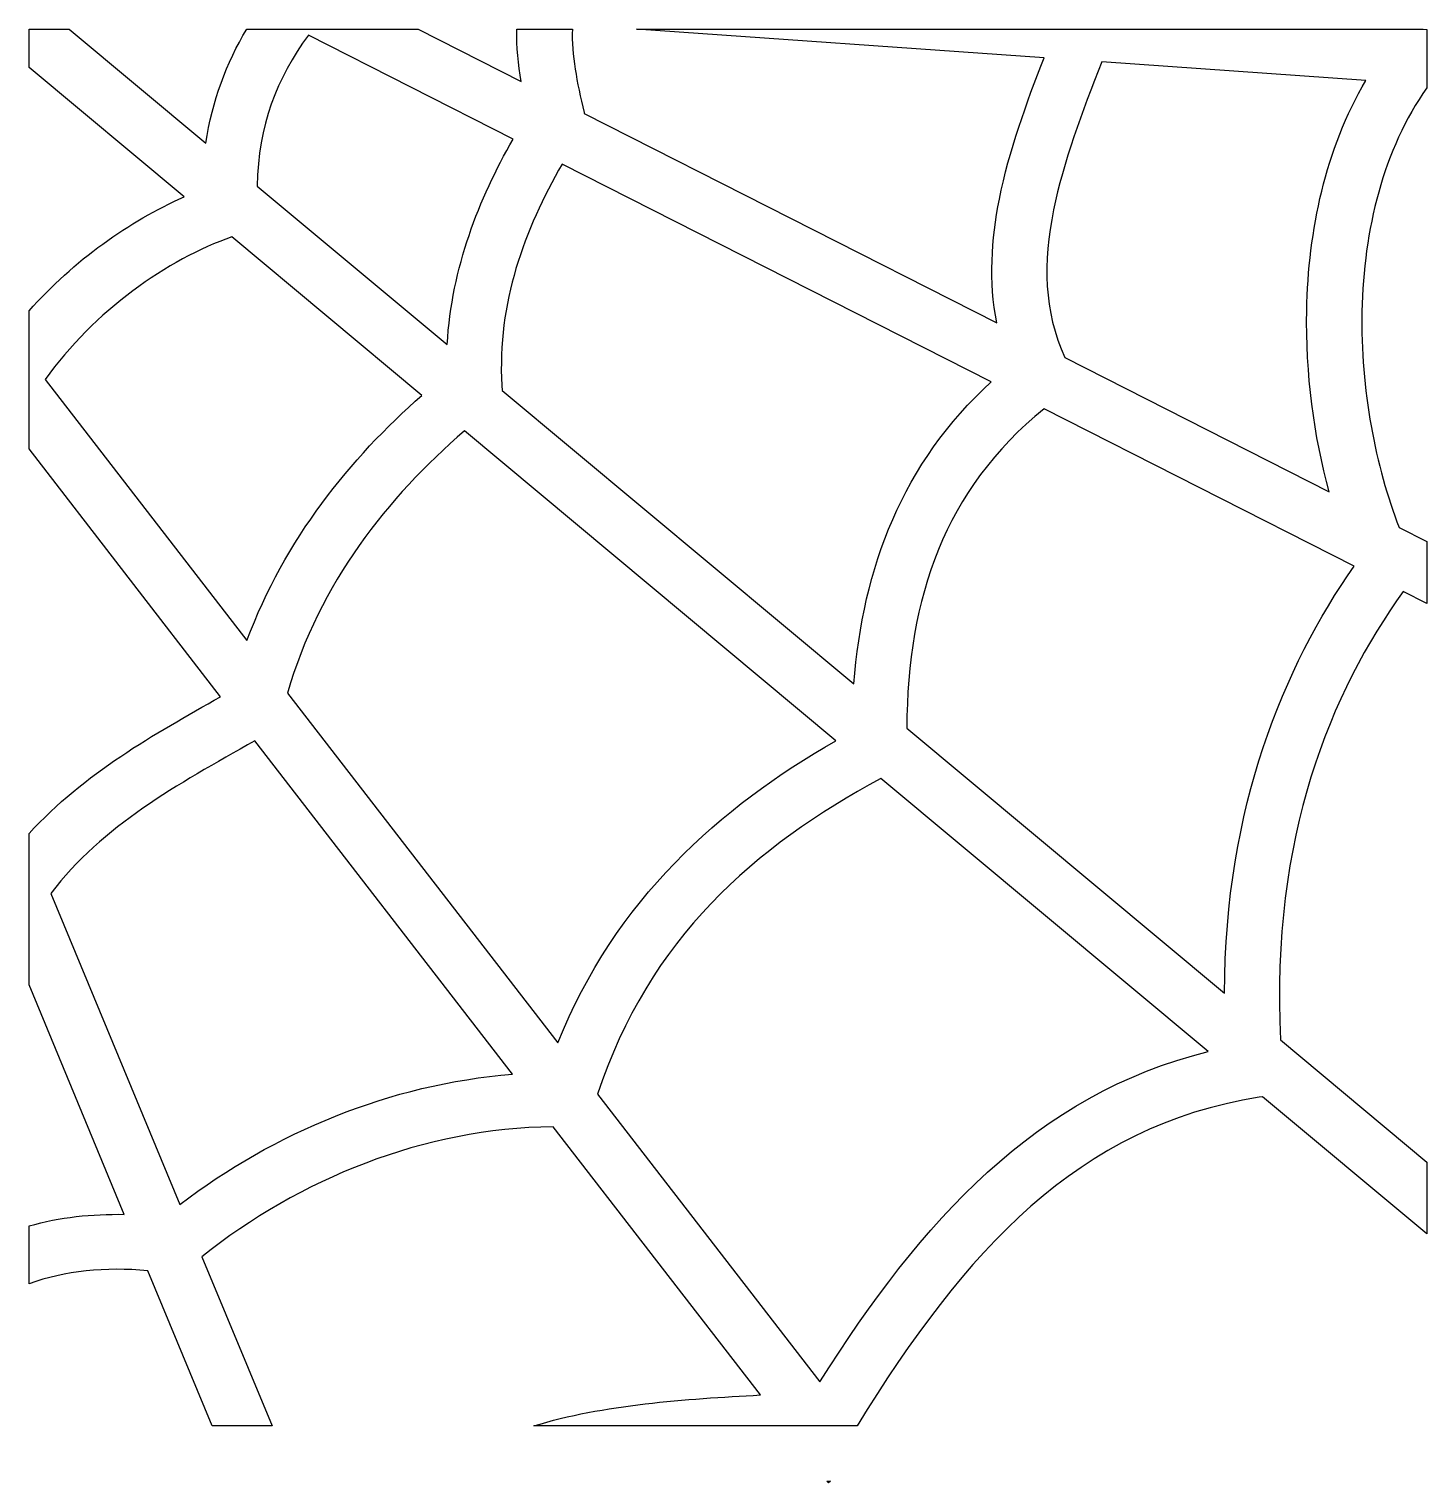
# Model space of a CAD drawing. Header units: centimetres. Extents: x -10 to 9.9, y -10.8 to 10.
import ezdxf

# ---------------------------------------------------------------- set-up
doc = ezdxf.new("R2010")
doc.units = ezdxf.units.CM
doc.header["$MEASUREMENT"] = 0
doc.layers.add('Layer 1', color=7, linetype='Continuous')

msp = doc.modelspace()

# ---------------------------------------------------------------- linework, layer by layer
at = {"layer": 'Layer 1'}
for points, knots in [([(-10.03994, 9.97399), (-10.03994, 9.97399), (-10.03994, 9.42328), (-10.03994, 9.42328), (-10.03994, 9.42328), (-10.03994, 9.42328), (-7.82739, 7.57708), (-7.82739, 7.57708), (-7.82739, 7.57708), (-8.61129, 7.23156), (-9.39992, 6.67308), (-10.03994, 5.9483), (-10.03994, 5.9483), (-10.03994, 5.9483), (-10.03994, 3.9783), (-10.03994, 3.9783), (-10.03994, 3.9783), (-10.03994, 3.9783), (-7.3056, 0.44015), (-7.3056, 0.44015), (-7.3056, 0.44015), (-8.25489, -0.0937), (-9.24836, -0.64905), (-10.03994, -1.51278), (-10.03994, -1.51278), (-10.03994, -1.51278), (-10.03994, -3.67654), (-10.03994, -3.67654), (-10.03994, -3.67654), (-10.03994, -3.67654), (-8.68002, -6.95244), (-8.68002, -6.95244), (-8.68002, -6.95244), (-9.14218, -6.94358), (-9.60013, -6.99157), (-10.03994, -7.11715), (-10.03994, -7.11715), (-10.03994, -7.11715), (-10.03994, -7.94474), (-10.03994, -7.94474), (-10.03994, -7.94474), (-9.52465, -7.75414), (-8.9515, -7.70354), (-8.34529, -7.75625), (-8.34529, -7.75625), (-8.34529, -7.75625), (-7.42422, -9.97407), (-7.42422, -9.97407), (-7.42422, -9.97407), (-7.42422, -9.97407), (-6.57032, -9.97407), (-6.57032, -9.97407), (-6.57032, -9.97407), (-6.57032, -9.97407), (-7.57442, -7.55869), (-7.57442, -7.55869), (-7.57442, -7.55869), (-6.17453, -6.44402), (-4.40449, -5.72017), (-2.5577, -5.70203), (-2.5577, -5.70203), (-2.5577, -5.70203), (0.4019, -9.5313), (0.4019, -9.5313), (0.4019, -9.5313), (-0.66335, -9.58831), (-1.84211, -9.66523), (-2.83449, -9.97406), (-2.83449, -9.97406), (-2.83449, -9.97406), (1.7829, -9.97407), (1.7829, -9.97407), (1.7829, -9.97407), (3.32439, -7.46398), (4.94887, -5.68264), (7.52306, -5.28035), (7.52306, -5.28035), (7.52306, -5.28035), (7.57181, -5.27234), (7.57181, -5.27234), (7.57181, -5.27234), (7.57181, -5.27234), (9.92006, -7.23189), (9.92006, -7.23189), (9.92006, -7.23189), (9.92006, -7.23189), (9.92006, -6.20666), (9.92006, -6.20666), (9.92006, -6.20666), (9.92006, -6.20666), (7.83009, -4.46196), (7.83009, -4.46196), (7.83009, -4.46196), (7.68208, -1.55431), (8.55243, 0.50817), (9.58272, 1.94491), (9.58272, 1.94491), (9.58272, 1.94491), (9.92006, 1.77358), (9.92006, 1.77358), (9.92006, 1.77358), (9.92006, 1.77358), (9.92006, 2.65658), (9.92006, 2.65658), (9.92006, 2.65658), (9.92006, 2.65658), (9.52343, 2.85814), (9.52343, 2.85814), (9.52343, 2.85814), (9.18714, 3.71744), (8.97048, 4.83228), (8.99237, 5.94171), (8.99237, 5.94171), (9.01535, 7.10715), (9.2983, 8.25715), (9.92007, 9.1372), (9.92007, 9.1372), (9.92007, 9.1372), (9.92006, 9.97019), (9.92006, 9.97019), (9.92006, 9.97019), (9.92006, 9.97019), (9.86862, 9.97411), (9.86862, 9.97411), (9.86862, 9.97411), (9.86862, 9.97411), (-1.36776, 9.97412), (-1.36776, 9.97412), (-1.36776, 9.97412), (-1.36776, 9.97412), (4.45268, 9.56433), (4.45268, 9.56433), (4.45268, 9.56433), (4.20077, 8.91452), (3.95341, 8.23878), (3.81493, 7.54558), (3.81493, 7.54558), (3.69922, 6.9667), (3.66481, 6.36918), (3.77664, 5.77845), (3.77664, 5.77845), (3.77664, 5.77845), (-2.11236, 8.76832), (-2.11236, 8.76832), (-2.11236, 8.76832), (-2.11236, 8.76832), (-2.11497, 8.78152), (-2.11497, 8.78152), (-2.11497, 8.78152), (-2.21596, 9.21602), (-2.29882, 9.60772), (-2.28238, 9.97403), (-2.28238, 9.97403), (-2.28238, 9.97403), (-3.07303, 9.97403), (-3.07303, 9.97403), (-3.07303, 9.97403), (-3.08176, 9.71752), (-3.05545, 9.46768), (-3.0137, 9.2269), (-3.0137, 9.2269), (-3.0137, 9.2269), (-4.48427, 9.97412), (-4.48427, 9.97412), (-4.48427, 9.97412), (-4.48427, 9.97412), (-6.93267, 9.97412), (-6.93267, 9.97412), (-6.93267, 9.97412), (-7.22, 9.48864), (-7.42569, 8.94863), (-7.51518, 8.34394), (-7.51518, 8.34394), (-7.51518, 8.34394), (-9.46797, 9.97399), (-9.46797, 9.97399), (-9.46797, 9.97399), (-9.46797, 9.97399), (-10.03998, 9.97399), (-10.03998, 9.97399), (-10.03998, 9.97399), (-10.03998, 9.97399), (-10.03994, 9.97399), (-10.03994, 9.97399)], [0, 0, 0, 0, 0.0212766, 0.0212766, 0.0212766, 0.0212766, 0.04255319, 0.04255319, 0.04255319, 0.04255319, 0.06382979, 0.06382979, 0.06382979, 0.06382979, 0.08510638, 0.08510638, 0.08510638, 0.08510638, 0.10638298, 0.10638298, 0.10638298, 0.10638298, 0.12765957, 0.12765957, 0.12765957, 0.12765957, 0.14893617, 0.14893617, 0.14893617, 0.14893617, 0.17021277, 0.17021277, 0.17021277, 0.17021277, 0.19148936, 0.19148936, 0.19148936, 0.19148936, 0.21276596, 0.21276596, 0.21276596, 0.21276596, 0.23404255, 0.23404255, 0.23404255, 0.23404255, 0.25531915, 0.25531915, 0.25531915, 0.25531915, 0.27659574, 0.27659574, 0.27659574, 0.27659574, 0.29787234, 0.29787234, 0.29787234, 0.29787234, 0.31914894, 0.31914894, 0.31914894, 0.31914894, 0.34042553, 0.34042553, 0.34042553, 0.34042553, 0.36170213, 0.36170213, 0.36170213, 0.36170213, 0.38297872, 0.38297872, 0.38297872, 0.38297872, 0.40425532, 0.40425532, 0.40425532, 0.40425532, 0.42553191, 0.42553191, 0.42553191, 0.42553191, 0.44680851, 0.44680851, 0.44680851, 0.44680851, 0.46808511, 0.46808511, 0.46808511, 0.46808511, 0.4893617, 0.4893617, 0.4893617, 0.4893617, 0.5106383, 0.5106383, 0.5106383, 0.5106383, 0.53191489, 0.53191489, 0.53191489, 0.53191489, 0.55319149, 0.55319149, 0.55319149, 0.55319149, 0.57446809, 0.57446809, 0.57446809, 0.57446809, 0.59574468, 0.59574468, 0.59574468, 0.59574468, 0.61702128, 0.61702128, 0.61702128, 0.61702128, 0.63829787, 0.63829787, 0.63829787, 0.63829787, 0.65957447, 0.65957447, 0.65957447, 0.65957447, 0.68085106, 0.68085106, 0.68085106, 0.68085106, 0.70212766, 0.70212766, 0.70212766, 0.70212766, 0.72340426, 0.72340426, 0.72340426, 0.72340426, 0.74468085, 0.74468085, 0.74468085, 0.74468085, 0.76595745, 0.76595745, 0.76595745, 0.76595745, 0.78723404, 0.78723404, 0.78723404, 0.78723404, 0.80851064, 0.80851064, 0.80851064, 0.80851064, 0.82978723, 0.82978723, 0.82978723, 0.82978723, 0.85106383, 0.85106383, 0.85106383, 0.85106383, 0.87234043, 0.87234043, 0.87234043, 0.87234043, 0.89361702, 0.89361702, 0.89361702, 0.89361702, 0.91489362, 0.91489362, 0.91489362, 0.91489362, 0.93617021, 0.93617021, 0.93617021, 0.93617021, 0.95744681, 0.95744681, 0.95744681, 0.95744681, 1, 1, 1, 1]), ([(-6.05241, 9.88712), (-6.05241, 9.88712), (-3.12975, 8.40196), (-3.12975, 8.40196), (-3.12975, 8.40196), (-3.61553, 7.54764), (-4.00541, 6.57187), (-4.06925, 5.46863), (-4.06925, 5.46863), (-4.06925, 5.46863), (-6.78246, 7.73259), (-6.78246, 7.73259), (-6.78246, 7.73259), (-6.77065, 8.5972), (-6.5012, 9.27358), (-6.05241, 9.88712)], [0, 0, 0, 0, 0.2, 0.2, 0.2, 0.2, 0.4, 0.4, 0.4, 0.4, 0.6, 0.6, 0.6, 0.6, 1, 1, 1, 1]), ([(5.27622, 9.50626), (5.27622, 9.50626), (9.04764, 9.24136), (9.04764, 9.24136), (9.04764, 9.24136), (8.47036, 8.26053), (8.22676, 7.09653), (8.20428, 5.95622), (8.20428, 5.95622), (8.18644, 5.05201), (8.30654, 4.16088), (8.52581, 3.3655), (8.52581, 3.3655), (8.52581, 3.3655), (4.75043, 5.28288), (4.75043, 5.28288), (4.75043, 5.28288), (4.44598, 5.94635), (4.43851, 6.64145), (4.58834, 7.39128), (4.58834, 7.39128), (4.72496, 8.07465), (4.99737, 8.78982), (5.27623, 9.50626), (5.27623, 9.50626), (5.27623, 9.50626), (5.27622, 9.50626), (5.27622, 9.50626)], [0, 0, 0, 0, 0.125, 0.125, 0.125, 0.125, 0.25, 0.25, 0.25, 0.25, 0.375, 0.375, 0.375, 0.375, 0.5, 0.5, 0.5, 0.5, 0.625, 0.625, 0.625, 0.625, 0.75, 0.75, 0.75, 0.75, 1, 1, 1, 1]), ([(-2.42866, 8.04607), (-2.42866, 8.04607), (3.69759, 4.93492), (3.69759, 4.93492), (3.69759, 4.93492), (2.43584, 3.7812), (1.86345, 2.28719), (1.73813, 0.6219), (1.73813, 0.6219), (1.73813, 0.6219), (-3.28517, 4.81365), (-3.28517, 4.81365), (-3.28517, 4.81365), (-3.28517, 4.81365), (-3.28913, 4.88348), (-3.28913, 4.88348), (-3.28913, 4.88348), (-3.35727, 6.06705), (-2.9692, 7.10674), (-2.42865, 8.04608), (-2.42865, 8.04608), (-2.42865, 8.04608), (-2.42866, 8.04607), (-2.42866, 8.04607)], [0, 0, 0, 0, 0.14285714, 0.14285714, 0.14285714, 0.14285714, 0.28571429, 0.28571429, 0.28571429, 0.28571429, 0.42857143, 0.42857143, 0.42857143, 0.42857143, 0.57142857, 0.57142857, 0.57142857, 0.57142857, 0.71428571, 0.71428571, 0.71428571, 0.71428571, 1, 1, 1, 1]), ([(-7.14342, 7.00646), (-7.14342, 7.00646), (-4.4316, 4.7439), (-4.4316, 4.7439), (-4.4316, 4.7439), (-5.45333, 3.84252), (-6.38862, 2.69293), (-6.9287, 1.2413), (-6.9287, 1.2413), (-6.9287, 1.2413), (-9.81059, 4.96924), (-9.81059, 4.96924), (-9.81059, 4.96924), (-9.11288, 5.9464), (-8.05986, 6.69113), (-7.14347, 7.00646), (-7.14347, 7.00646), (-7.14347, 7.00646), (-7.14342, 7.00646), (-7.14342, 7.00646)], [0, 0, 0, 0, 0.16666667, 0.16666667, 0.16666667, 0.16666667, 0.33333333, 0.33333333, 0.33333333, 0.33333333, 0.5, 0.5, 0.5, 0.5, 0.66666667, 0.66666667, 0.66666667, 0.66666667, 1, 1, 1, 1]), ([(4.45277, 4.55144), (4.45277, 4.55144), (8.87902, 2.30212), (8.87902, 2.30212), (8.87902, 2.30212), (7.87913, 0.87136), (7.03868, -1.12921), (7.0289, -3.79381), (7.0289, -3.79381), (7.0289, -3.79381), (2.49192, -0.00784), (2.49192, -0.00784), (2.49192, -0.00784), (2.50769, 1.86695), (3.0283, 3.39208), (4.45273, 4.55157), (4.45273, 4.55157), (4.45273, 4.55157), (4.45277, 4.55144), (4.45277, 4.55144)], [0, 0, 0, 0, 0.16666667, 0.16666667, 0.16666667, 0.16666667, 0.33333333, 0.33333333, 0.33333333, 0.33333333, 0.5, 0.5, 0.5, 0.5, 0.66666667, 0.66666667, 0.66666667, 0.66666667, 1, 1, 1, 1]), ([(-3.8227, 4.23518), (-3.8227, 4.23518), (1.47984, -0.18976), (1.47984, -0.18976), (1.47984, -0.18976), (-0.182, -1.13736), (-1.66994, -2.45966), (-2.48926, -4.5027), (-2.48926, -4.5027), (-2.48926, -4.5027), (-6.35033, 0.49281), (-6.35033, 0.49281), (-6.35033, 0.49281), (-5.89424, 2.06568), (-4.92189, 3.288), (-3.82287, 4.23522), (-3.82287, 4.23522), (-3.82287, 4.23522), (-3.8227, 4.23518), (-3.8227, 4.23518)], [0, 0, 0, 0, 0.16666667, 0.16666667, 0.16666667, 0.16666667, 0.33333333, 0.33333333, 0.33333333, 0.33333333, 0.5, 0.5, 0.5, 0.5, 0.66666667, 0.66666667, 0.66666667, 0.66666667, 1, 1, 1, 1]), ([(-6.81805, -0.18976), (-6.81805, -0.18976), (-3.13889, -4.95078), (-3.13889, -4.95078), (-3.13889, -4.95078), (-4.89267, -5.09102), (-6.5373, -5.78469), (-7.88541, -6.80886), (-7.88541, -6.80886), (-7.88541, -6.80886), (-9.73026, -2.36794), (-9.73026, -2.36794), (-9.73026, -2.36794), (-8.98924, -1.4028), (-7.93045, -0.81827), (-6.81801, -0.18971), (-6.81801, -0.18971), (-6.81801, -0.18971), (-6.81805, -0.18976), (-6.81805, -0.18976)], [0, 0, 0, 0, 0.16666667, 0.16666667, 0.16666667, 0.16666667, 0.33333333, 0.33333333, 0.33333333, 0.33333333, 0.5, 0.5, 0.5, 0.5, 0.66666667, 0.66666667, 0.66666667, 0.66666667, 1, 1, 1, 1]), ([(2.12417, -0.72613), (2.12417, -0.72613), (6.79824, -4.62667), (6.79824, -4.62667), (6.79824, -4.62667), (4.34385, -5.23052), (2.69264, -7.05108), (1.25315, -9.34282), (1.25315, -9.34282), (1.25315, -9.34282), (-1.92269, -5.23541), (-1.92269, -5.23541), (-1.92269, -5.23541), (-1.19015, -3.01189), (0.32613, -1.69596), (2.12417, -0.72609), (2.12417, -0.72609), (2.12417, -0.72609), (2.12417, -0.72613), (2.12417, -0.72613)], [0, 0, 0, 0, 0.16666667, 0.16666667, 0.16666667, 0.16666667, 0.33333333, 0.33333333, 0.33333333, 0.33333333, 0.5, 0.5, 0.5, 0.5, 0.66666667, 0.66666667, 0.66666667, 0.66666667, 1, 1, 1, 1]), ([(1.35334, -10.76211), (1.35334, -10.76211), (1.37303, -10.78707), (1.37303, -10.78707), (1.37303, -10.78707), (1.37303, -10.78707), (1.40601, -10.76206), (1.40601, -10.76206), (1.40601, -10.76206), (1.40601, -10.76206), (1.3533, -10.76207), (1.3533, -10.76207), (1.3533, -10.76207), (1.3533, -10.76207), (1.35334, -10.76211), (1.35334, -10.76211)], [0, 0, 0, 0, 0.2, 0.2, 0.2, 0.2, 0.4, 0.4, 0.4, 0.4, 0.6, 0.6, 0.6, 0.6, 1, 1, 1, 1])]:
    msp.add_open_spline(points, degree=3, knots=knots, dxfattribs=at)

doc.saveas('drawing.dxf')
